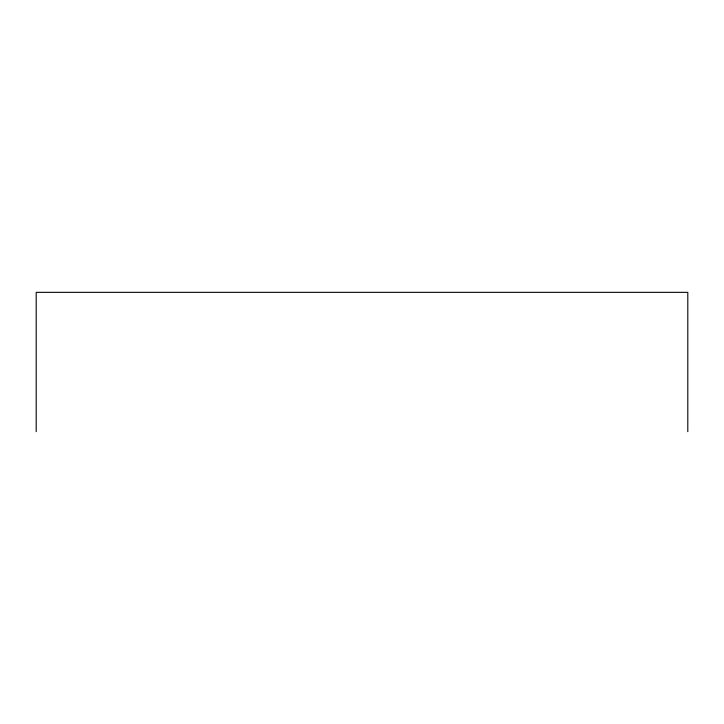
<?xml version="1.0" encoding="UTF-8"?>
<svg xmlns="http://www.w3.org/2000/svg" width="724" height="724" viewBox="0 0 724 724"><rect width="100%" height="100%" fill="white"/><g stroke="black" fill="none" stroke-linecap="round" stroke-linejoin="round"><path stroke-width="1.09" d="M687.8 431.649L687.8 292.351L36.2 292.351L36.2 431.649"/></g></svg>
